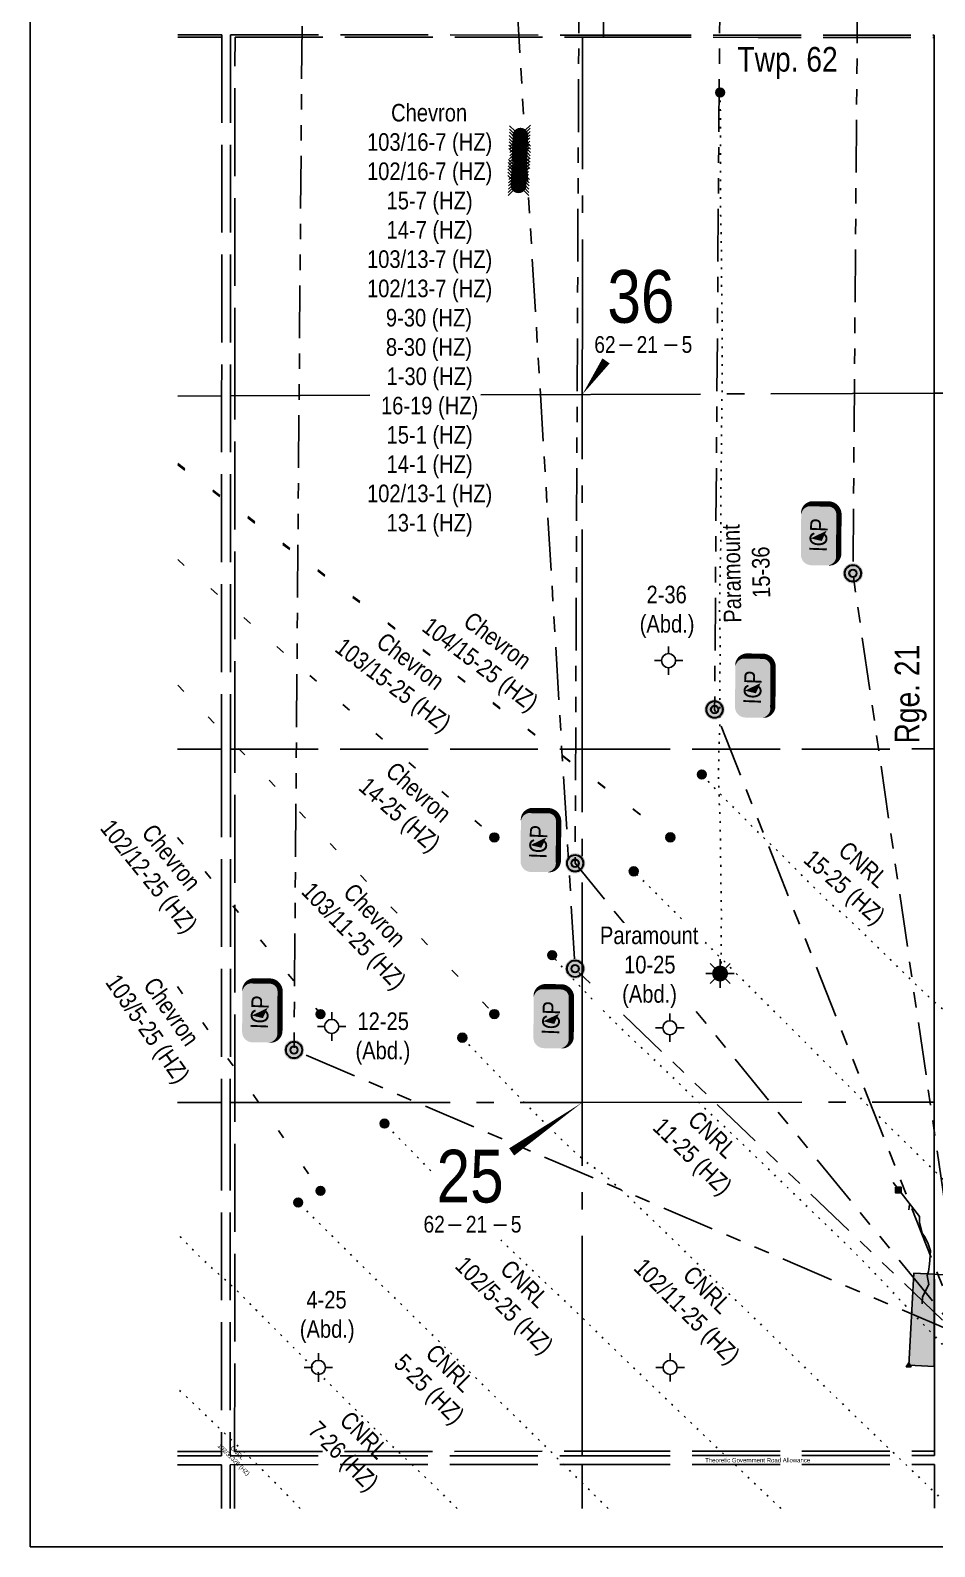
# Model space of a CAD drawing. Extents: x 492570 to 504268, y 6024618 to 6032974.
# Drawn here: x 502733 to 503247, y 6030639 to 6031501 of the extents above; entities that cross this region are included whole.
import ezdxf
from ezdxf.enums import TextEntityAlignment as Align

# ---------------------------------------------------------------- set-up
doc = ezdxf.new("R2010")
doc.units = 0
doc.header["$LTSCALE"] = 5
doc.header["$PDMODE"] = 34
doc.header["$PDSIZE"] = 0.03
for name, pattern in [('foc-DOT', [1, 0.2, -0.8]), ('foc-DRILLPATH', [14.75, 6, -1.75, 1.75, -1.75, 1.75, -1.75]), ('foc-QUARTERLINE', [33, 25, -3, 2, -3]), ('foc-TOPO-ephemeral', [6.25, 3.125, -0.625, 0.625, -0.625, 0.625, -0.625]), ('foc-TRAV', [1.875, 1.25, -0.625]), ('foc-UNSURVEYED', [12.5, 10, -2.5])]:
    doc.linetypes.add(name, pattern=pattern)
for name, color, linetype in [('10', 1, 'Continuous'), ('100013006220W500', 7, 'Continuous'), ('100052506221W500', 7, 'Continuous'), ('100083006220W500', 7, 'Continuous'), ('100093006220W500', 7, 'Continuous'), ('100112506221W500', 7, 'Continuous'), ('100130106321W500', 7, 'Continuous'), ('100140106321W500', 7, 'Continuous'), ('100140706320W500', 7, 'Continuous'), ('100142506221W500', 7, 'Continuous'), ('100150106321W500', 7, 'Continuous'), ('100150706320W500', 7, 'Continuous'), ('100153606221W500', 7, 'Continuous'), ('100161906220W500', 7, 'Continuous'), ('102052506221W500', 7, 'Continuous'), ('102112506221W500', 7, 'Continuous'), ('102122506221W500', 7, 'Continuous'), ('102130106321W500', 7, 'Continuous'), ('102130706320W500', 7, 'Continuous'), ('102152506221W500', 7, 'Continuous'), ('102160706320W500', 7, 'Continuous'), ('103052506221W500', 7, 'Continuous'), ('103112506221W500', 7, 'Continuous'), ('103130706320W500', 7, 'Continuous'), ('103152506221W500', 7, 'Continuous'), ('103160706320W500', 7, 'Continuous'), ('104152506221W500', 7, 'Continuous'), ('9', 3, 'Continuous'), ('AS-DRILL-T', 8, 'Continuous'), ('AS-UNDERLAY-H', 141, 'Continuous'), ('D-TXT', 6, 'Continuous'), ('DETAIL-HZ-Existing', 8, 'foc-DOT'), ('DRILL-T', 8, 'Continuous'), ('F-WS-S', 8, 'Continuous'), ('L-BD', 7, 'Continuous'), ('L-MON', 1, 'Continuous'), ('L-QSEC', 8, 'foc-QUARTERLINE'), ('L-ROAD-T', 7, 'Continuous'), ('L-SEC', 7, 'Continuous'), ('L-SECLBL', 7, 'Continuous'), ('L-SECQ', 8, 'foc-QUARTERLINE'), ('L-USEC', 7, 'foc-UNSURVEYED'), ('P-PDRILLPATH', 12, 'foc-DRILLPATH'), ('P-PROPOSED', 10, 'Continuous'), ('P-PROPOSED-H', 21, 'Continuous'), ('P-TRAV', 4, 'foc-TRAV'), ('T-CREEK', 160, 'Continuous'), ('T-DRAW', 143, 'foc-TOPO-ephemeral')]:
    doc.layers.add(name, color=color, linetype=linetype)
doc.layers.add('F-WS-T', color=190, linetype='Continuous', lineweight=9)
doc.styles.add('80', font='ARIALN.TTF', dxfattribs={"height": 10})
doc.styles.add('80L', font='ARIALN.TTF', dxfattribs={"height": 10})
doc.styles.add('foc-LtypeFont', font='ARIALN.TTF', dxfattribs={"height": 7.35})
doc.styles.add('SIMPLEX', font='ARIALN.TTF')
doc.linetypes.add('foc-TOPO-flowdirection-NOLINE', pattern='A,0,[">",foc-LtypeFont,S=0.3,R=0,X=0,Y=-0.945],-20,[">",foc-LtypeFont,S=0.3,R=0,X=0,Y=-0.945],0', length=20)

# ---------------------------------------------------------------- blocks, each defined once
blk = doc.blocks.new('GABD')
for p, q in [((-0.81, 0), (-1.62, 0)), ((0, 0.81), (0, 1.62)), ((1.62, 0), (0.81, 0)), ((0, -0.81), (0, -1.62))]:
    blk.add_line(p, q)
blk.add_circle((0, 0), 0.8)
blk = doc.blocks.new('L-SECLBL')
at = {"layer": '9', "color": 7}
for p, q in [((-5.08, -27.83), (-12.29, -27.83)), ((20.7, -27.83), (13.5, -27.83))]:
    blk.add_line(p, q, dxfattribs=at)
at = {"layer": '10', "color": 2, "style": 'SIMPLEX'}
blk.add_attdef('SEC', text='', height=30, dxfattribs=at).set_placement((0, 0), align=Align.MIDDLE)
at = {"layer": '10', "color": 5, "style": '80L'}
blk.add_attdef('TWP', text='', height=9.5, dxfattribs=at).set_placement((-14.43, -27.37), align=Align.MIDDLE_RIGHT)
blk.add_attdef('RGE', text='', height=9.5, dxfattribs=at).set_placement((3.62, -27.37), align=Align.MIDDLE_CENTER)
blk.add_attdef('MER', text='', height=9.5, dxfattribs=at).set_placement((23.17, -27.37), align=Align.MIDDLE_LEFT)
blk = doc.blocks.new('plbh')
at = {"layer": 'L-MON'}
h = blk.add_hatch(color=255, dxfattribs=at)
h.dxf.hatch_style = 1
edge = h.paths.add_edge_path()
edge.add_arc((0, 0), 1.16, 0, 360)
h = blk.add_hatch(color=256, dxfattribs=at)
h.dxf.hatch_style = 1
h.paths.add_polyline_path([(-0.96, 0, 1), (0.96, 0, 1)])
h.paths.add_polyline_path([(0.91, 0, -1), (-0.91, 0, -1)], flags=16)
h.paths.add_polyline_path([(0.45, 0, -1), (-0.45, 0, -1)], flags=0)
h = blk.add_hatch(color=256, dxfattribs=at)
h.dxf.hatch_style = 1
h.paths.add_polyline_path([(-0.45, 0, 1), (0.45, 0, 1)])
h.paths.add_polyline_path([(0.4, 0, -1), (-0.4, 0, -1)], flags=16)
at = {"layer": 'L-MON', "color": 240}
for radius in [0.96, 0.91, 0.45, 0.4]:
    blk.add_circle((0, 0), radius, dxfattribs=at)
blk = doc.blocks.new('BH-Existing')
at = {"layer": 'AS-DRILL-T'}
h = blk.add_hatch(color=256, dxfattribs=at)
h.dxf.hatch_style = 1
edge = h.paths.add_edge_path()
edge.add_arc((0, 0), 0.5, 0, 360)
blk.add_circle((0, 0), 0.5, dxfattribs=at)
blk = doc.blocks.new('GAS')
h = blk.add_hatch(color=255)
h.dxf.hatch_style = 1
edge = h.paths.add_edge_path()
edge.add_arc((0, 0), 0.9, 0, 360)
for p, q in [((-0.81, 0), (-1.62, 0)), ((-0.57, 0.57), (-1.14, 1.14)), ((0, 0.81), (0, 1.62)), ((0.57, 0.57), (1.14, 1.14)), ((1.62, 0), (0.81, 0)), ((-0.57, -0.57), (-1.14, -1.14)), ((0, -0.81), (0, -1.62)), ((1.14, -1.14), (0.57, -0.57))]:
    blk.add_line(p, q)
blk.add_circle((0, 0), 0.8)
blk = doc.blocks.new('WC3')
at = {"layer": 'L-MON'}
h = blk.add_hatch(color=255, dxfattribs=at)
h.dxf.hatch_style = 1
edge = h.paths.add_edge_path()
edge.add_arc((0, 0), 0.9, 0, 360)
at = {"layer": 'L-MON', "color": 8, "flags": 128}
for points in [[(-0.62, 0.5), (-1.23, 1.12)], [(0.52, 0.61), (1.13, 1.21)], [(-1.18, -1.18), (-0.56, -0.57)], [(1.16, -1.18), (0.56, -0.57)]]:
    blk.add_lwpolyline(points, dxfattribs=at)
at = {"layer": 'L-MON', "color": 8}
for radius in [0.8, 0.373]:
    blk.add_circle((0, 0), radius, dxfattribs=at)
blk = doc.blocks.new('TRIA')
blk.add_hatch(color=255).paths.add_polyline_path([(-0.04, 1.52), (-1.47, -0.87), (1.39, -0.87)])
blk = doc.blocks.new('TRIAA')
blk.add_blockref('TRIA', (0, 0))
blk = doc.blocks.new('TRIB')
at = {"color": 1}
blk.add_lwpolyline([(-1.12, -0.67), (-0.04, 1.13), (1.04, -0.67)], close=True, dxfattribs=at)
blk = doc.blocks.new('TRIBB')
blk.add_blockref('TRIB', (0, 0))
blk = doc.blocks.new('TRICC')
for name in ['TRIAA', 'TRIBB']:
    blk.add_blockref(name, (0, 0))
blk = doc.blocks.new('plspike')
blk.add_blockref('TRICC', (0, 0))
blk = doc.blocks.new('*U91')
h = blk.add_hatch(color=254)
edge = h.paths.add_edge_path()
edge.add_line((-11.5, -11.5), (11.5, -11.5))
edge.add_arc((11.5, -5.5), 6, 270, 360)
edge.add_line((17.5, -5.5), (17.5, 4))
edge.add_arc((11.5, 4), 6, 0, 90)
edge.add_line((11.5, 10), (-11.5, 10))
edge.add_arc((-11.5, 4), 6, 90, 180)
edge.add_line((-17.5, 4), (-17.5, -5.5))
edge.add_arc((-11.5, -5.5), 6, 180, 270)
at = {"color": 1, "flags": 128}
blk.add_lwpolyline([(-11.5, -11.5, 3, 3, 0), (11.5, -11.5, 3, 3, 0.414214), (17.5, -5.5, 3, 3, 0), (17.5, 4, 3, 0, 0.414214), (11.5, 10, 0, 0, 0), (-11.5, 10, 0, 0, 0.414214), (-17.5, 4, 0, 0, 0), (-17.5, -5.5, 0, 3, 0.414214)], format="xyseb", close=True, dxfattribs=at)
blk.add_lwpolyline([(-3.63, -1.78, 0, 10, 0), (0, 0, 5, 5, 0)], format="xyseb", dxfattribs=at)
at = {"color": 1, "style": '80'}
blk.add_attdef('ENTER_TEXT_001', (-35.99, -5), '', height=10, dxfattribs=at)

msp = doc.modelspace()

# ---------------------------------------------------------------- hatches: boundary and pattern name
at = {"layer": 'AS-UNDERLAY-H'}
h = msp.add_hatch(color=256, dxfattribs=at)
h.dxf.hatch_style = 1
h.paths.add_polyline_path([(503224.873, 6030843.295), (503227.951, 6030843.295), (503227.951, 6030839.978), (503224.873, 6030839.978)])
at = {"layer": 'P-PROPOSED-H'}
h = msp.add_hatch(color=256, dxfattribs=at)
h.dxf.hatch_style = 1
h.paths.add_polyline_path([(503246.871, 6030741.165), (503232.343, 6030741.979), (503235.258, 6030794.369), (503246.861, 6030793.722)])

# ---------------------------------------------------------------- linework, layer by layer
at = {"layer": '100013006220W500'}
msp.add_point((503010.669, 6031422.427), dxfattribs=at)
at = {"layer": '100052506221W500'}
msp.add_point((502884.939, 6030834.521), dxfattribs=at)
at = {"layer": '100083006220W500'}
msp.add_point((503010.897, 6031428.686), dxfattribs=at)
at = {"layer": '100093006220W500'}
msp.add_point((503010.963, 6031430.521), dxfattribs=at)
at = {"layer": '100112506221W500'}
msp.add_point((503029.416, 6030975.266), dxfattribs=at)
at = {"layer": '100130106321W500'}
msp.add_point((503010.31, 6031413.275), dxfattribs=at)
at = {"layer": '100140106321W500'}
msp.add_point((503010.44, 6031416.947), dxfattribs=at)
at = {"layer": '100140706320W500'}
msp.add_point((503011.191, 6031436.001), dxfattribs=at)
at = {"layer": '100142506221W500'}
msp.add_point((502996.545, 6031042.258), dxfattribs=at)
at = {"layer": '100150106321W500'}
msp.add_point((503010.522, 6031418.783), dxfattribs=at)
at = {"layer": '100150706320W500'}
msp.add_point((503011.272, 6031437.837), dxfattribs=at)
at = {"layer": '100153606221W500'}
msp.add_point((503124.984, 6031466.06), dxfattribs=at)
at = {"layer": '100161906220W500'}
msp.add_point((503010.587, 6031420.619), dxfattribs=at)
at = {"layer": '102052506221W500'}
msp.add_point((502934.059, 6030879.459), dxfattribs=at)
at = {"layer": '102112506221W500'}
msp.add_point((502978.307, 6030928.322), dxfattribs=at)
at = {"layer": '102122506221W500'}
msp.add_point((502897.659, 6030941.716), dxfattribs=at)
at = {"layer": '102130106321W500'}
msp.add_point((503010.359, 6031415.139), dxfattribs=at)
at = {"layer": '102130706320W500'}
msp.add_point((503011.044, 6031432.33), dxfattribs=at)
at = {"layer": '102152506221W500'}
msp.add_point((503075.846, 6031022.992), dxfattribs=at)
at = {"layer": '102160706320W500'}
msp.add_point((503011.338, 6031439.673), dxfattribs=at)
at = {"layer": '103052506221W500'}
msp.add_point((502897.639, 6030841.203), dxfattribs=at)
at = {"layer": '103112506221W500'}
msp.add_point((502996.534, 6030941.742), dxfattribs=at)
at = {"layer": '103130706320W500'}
msp.add_point((503011.126, 6031434.165), dxfattribs=at)
at = {"layer": '103152506221W500'}
msp.add_point((503096.668, 6031042.287), dxfattribs=at)
at = {"layer": '103160706320W500'}
msp.add_point((503011.403, 6031441.481), dxfattribs=at)
at = {"layer": '104152506221W500'}
msp.add_point((503096.668, 6031042.287), dxfattribs=at)
at = {"layer": 'AS-UNDERLAY-H'}
msp.add_lwpolyline([(503224.873, 6030843.295), (503227.951, 6030843.295), (503227.951, 6030839.978), (503224.873, 6030839.978)], close=True, dxfattribs=at)
at = {"layer": 'DETAIL-HZ-Existing', "ltscale": 5}
for p, q in [((502816.401, 6031254.965), (503096.668, 6031042.287)), ((502816.401, 6031254.23), (503096.668, 6031042.287)), ((502816.388, 6031200.309), (502996.545, 6031042.258)), ((502816.37, 6031128.917), (502996.534, 6030941.742)), ((502816.348, 6031042.228), (502897.659, 6030941.716)), ((502816.327, 6030957.404), (502897.639, 6030841.203))]:
    msp.add_line(p, q, dxfattribs=at)
at = {"layer": 'DETAIL-HZ-Existing', "flags": 128}
for points in [[(503124.987, 6030964.819), (503125.029, 6030964.837), (503125.079, 6030964.797), (503125.069, 6030964.729), (503125.062, 6030964.664), (503125.049, 6030964.589), (503125.042, 6030964.524), (503125.039, 6030964.499), (503125.029, 6030964.449), (503125.021, 6030964.397), (503125.021, 6030964.339), (503125.024, 6030964.309), (503125.039, 6030964.247), (503125.056, 6030964.187), (503125.079, 6030964.139), (503125.119, 6030964.112), (503125.181, 6030964.079), (503125.254, 6030964.044), (503125.389, 6030963.962), (503125.516, 6030963.867), (503125.576, 6030963.817), (503125.666, 6030963.739), (503125.731, 6030963.664), (503125.726, 6030963.594), (503125.671, 6030963.597), (503125.611, 6030963.694), (503125.559, 6030963.764), (503125.476, 6030963.837), (503125.371, 6030963.949), (503125.296, 6030964.057), (503125.199, 6030964.164), (503125.059, 6030964.277), (503124.944, 6030964.382), (503124.849, 6030964.469), (503124.759, 6030964.537), (503124.709, 6030964.557), (503124.679, 6030964.532), (503124.704, 6030964.509), (503124.792, 6030964.544), (503124.852, 6030964.564), (503124.932, 6030964.564), (503125.102, 6030964.599), (503125.202, 6030964.664), (503125.237, 6030964.727), (503125.302, 6030964.747), (503125.422, 6030964.799), (503125.562, 6030964.862), (503125.694, 6030964.882), (503125.712, 6030964.889), (503125.714, 6030964.902), (503125.717, 6030964.922), (503125.734, 6030965.014), (503125.764, 6030965.192), (503125.787, 6030965.419), (503125.782, 6030965.722), (503125.767, 6030966.094), (503125.757, 6030966.534), (503125.739, 6030967.009), (503125.707, 6030967.534), (503125.654, 6030968.102), (503125.59, 6030968.714), (503125.55, 6030969.394), (503125.545, 6030970.087), (503125.56, 6030970.707), (503125.565, 6030971.332), (503125.57, 6030971.984), (503125.57, 6030972.722), (503125.565, 6030973.579), (503125.573, 6030974.487), (503125.588, 6030975.409), (503125.608, 6030976.384), (503125.638, 6030977.494), (503125.666, 6030978.637), (503125.676, 6030979.844), (503125.666, 6030981.14), (503125.626, 6030982.497), (503125.594, 6030983.875), (503125.589, 6030985.24), (503125.592, 6030986.785), (503125.597, 6030988.39), (503125.62, 6030990.027), (503125.66, 6030991.692), (503125.695, 6030993.45), (503125.708, 6030995.282), (503125.713, 6030997.14), (503125.713, 6030998.967), (503125.696, 6031000.812), (503125.681, 6031002.655), (503125.677, 6031004.51), (503125.659, 6031006.302), (503125.624, 6031008.157), (503125.587, 6031009.92), (503125.537, 6031011.675), (503125.485, 6031013.427), (503125.448, 6031015.185), (503125.433, 6031016.982), (503125.426, 6031018.82), (503125.419, 6031020.608), (503125.406, 6031022.378), (503125.386, 6031024.1), (503125.362, 6031025.945), (503125.332, 6031027.778), (503125.292, 6031029.508), (503125.245, 6031031.348), (503125.198, 6031033.24), (503125.17, 6031035.118), (503125.171, 6031037.08), (503125.171, 6031038.95), (503125.171, 6031040.993), (503125.164, 6031043.05), (503125.119, 6031045.15), (503125.054, 6031047.265), (503125, 6031049.248), (503124.937, 6031051.398), (503124.865, 6031053.54), (503124.783, 6031055.708), (503124.688, 6031057.883), (503124.603, 6031060.006), (503124.531, 6031062.136), (503124.464, 6031064.283), (503124.404, 6031066.526), (503124.342, 6031068.791), (503124.272, 6031071.068), (503124.2, 6031073.341), (503124.135, 6031075.636), (503124.108, 6031077.933), (503124.119, 6031080.411), (503124.156, 6031082.756), (503124.202, 6031084.963), (503124.249, 6031087.316), (503124.302, 6031089.711), (503124.37, 6031092.041), (503124.45, 6031094.383), (503124.493, 6031095.396), (503124.633, 6031098.891), (503124.686, 6031100.959), (503124.729, 6031103.366), (503124.767, 6031105.716), (503124.792, 6031108.119), (503124.797, 6031110.521), (503124.795, 6031112.921), (503124.795, 6031115.271), (503124.793, 6031117.676), (503124.778, 6031120.029), (503124.774, 6031122.376), (503124.797, 6031124.796), (503124.824, 6031127.186), (503124.825, 6031129.584), (503124.83, 6031131.824), (503124.85, 6031134.239), (503124.881, 6031136.619), (503124.916, 6031138.931), (503124.936, 6031141.284), (503124.956, 6031143.714), (503124.98, 6031148.457), (503124.965, 6031153.162), (503124.938, 6031157.754), (503124.891, 6031162.517), (503124.799, 6031167.357), (503124.705, 6031171.877), (503124.678, 6031176.457), (503124.754, 6031181.267), (503124.869, 6031185.92), (503124.967, 6031190.627), (503125.073, 6031195.445), (503125.191, 6031200.25), (503125.294, 6031205.06), (503125.365, 6031209.905), (503125.408, 6031214.747), (503125.406, 6031219.457), (503125.382, 6031224.21), (503125.377, 6031228.982), (503125.358, 6031233.75), (503125.393, 6031238.43), (503125.509, 6031243.238), (503125.585, 6031248.078), (503125.628, 6031252.91), (503125.691, 6031257.673), (503125.776, 6031262.378), (503125.842, 6031267.035), (503125.865, 6031271.705), (503125.878, 6031276.548), (503125.944, 6031281.293), (503126.019, 6031286.028), (503126.06, 6031290.736), (503126.103, 6031295.456), (503126.144, 6031300.113), (503126.164, 6031304.923), (503126.15, 6031309.618), (503126.11, 6031314.276), (503126.081, 6031318.928), (503126.086, 6031323.703), (503126.127, 6031328.409), (503126.15, 6031333.086), (503126.113, 6031337.834), (503126.051, 6031342.626), (503126.002, 6031347.324), (503125.928, 6031352.619), (503125.851, 6031357.309), (503125.811, 6031361.996), (503125.799, 6031366.671), (503125.77, 6031371.409), (503125.733, 6031376.172), (503125.664, 6031380.942), (503125.554, 6031385.799), (503125.46, 6031390.572), (503125.328, 6031395.324), (503125.184, 6031400.157), (503125.127, 6031404.817), (503125.127, 6031409.575), (503125.143, 6031414.42), (503125.151, 6031419.167), (503125.159, 6031423.957), (503125.182, 6031428.812), (503125.19, 6031433.492), (503125.196, 6031438.312), (503125.204, 6031443.067), (503125.205, 6031447.835), (503125.168, 6031452.605), (503125.111, 6031457.275), (503125.041, 6031462.573), (503124.987, 6031466.073)], [(503532.943, 6030660.668), (503532.346, 6030661.249), (503517.509, 6030675.679), (503512.56, 6030680.488), (503507.571, 6030685.341), (503502.534, 6030690.257), (503497.595, 6030695.077), (503492.648, 6030699.901), (503487.742, 6030704.672), (503477.888, 6030714.266), (503472.929, 6030719.102), (503467.98, 6030723.895), (503453.038, 6030738.372), (503448.119, 6030743.136), (503443.152, 6030747.951), (503438.326, 6030752.842), (503433.556, 6030757.888), (503428.807, 6030762.892), (503423.983, 6030767.977), (503419.291, 6030772.956), (503414.55, 6030777.919), (503409.768, 6030782.923), (503400.257, 6030792.969), (503395.503, 6030797.953), (503390.734, 6030802.971), (503385.967, 6030808.002), (503376.481, 6030817.986), (503371.72, 6030823.007), (503366.925, 6030828.066), (503357.454, 6030838.127), (503352.713, 6030843.136), (503347.901, 6030848.169), (503338.415, 6030858.173), (503333.669, 6030863.184), (503328.882, 6030868.215), (503319.421, 6030878.202), (503314.564, 6030883.325), (503309.908, 6030888.249), (503305.053, 6030893.255), (503295.27, 6030902.939), (503290.314, 6030907.772), (503285.334, 6030912.578), (503275.444, 6030922.157), (503270.467, 6030927.015), (503265.493, 6030931.849), (503260.526, 6030936.625), (503250.231, 6030945.819), (503244.972, 6030950.459), (503240.008, 6030955.175), (503235.039, 6030959.954), (503230.059, 6030964.769), (503225.115, 6030969.575), (503220.144, 6030974.406), (503215.22, 6030979.254), (503210.295, 6030984.073), (503205.319, 6030988.901), (503200.357, 6030993.714), (503195.258, 6030998.403), (503189.977, 6031002.861), (503184.91, 6031007.332), (503180.013, 6031012.23), (503170.235, 6031021.944), (503165.356, 6031026.828), (503160.589, 6031031.869), (503155.628, 6031036.677), (503150.554, 6031041.298), (503145.557, 6031046.178), (503140.748, 6031051.107), (503131.06, 6031060.876), (503126.188, 6031065.834), (503116.662, 6031075.821), (503114.569, 6031078.026)], [(503439.339, 6030660.64), (503437.198, 6030662.885), (503427.757, 6030672.937), (503423.26, 6030677.695), (503418.236, 6030682.949), (503413.432, 6030687.987), (503408.91, 6030692.753), (503403.921, 6030698.009), (503399.422, 6030702.745), (503394.282, 6030708.125), (503389.556, 6030713.064), (503380.292, 6030722.856), (503375.303, 6030728.162), (503370.596, 6030733.145), (503360.996, 6030742.992), (503356.089, 6030747.895), (503351.532, 6030752.456), (503346.333, 6030757.654), (503341.429, 6030762.548), (503336.803, 6030766.951), (503331.509, 6030771.794), (503326.469, 6030776.42), (503321.513, 6030781.011), (503316.136, 6030786.081), (503311.452, 6030790.475), (503301.277, 6030799.874), (503296.193, 6030804.582), (503290.888, 6030809.485), (503285.879, 6030814.126), (503280.898, 6030818.847), (503275.809, 6030823.79), (503270.95, 6030828.566), (503266.04, 6030833.462), (503261.369, 6030838.143), (503256.277, 6030843.246), (503251.373, 6030848.13), (503246.444, 6030853.013), (503241.795, 6030857.599), (503236.891, 6030862.417), (503231.679, 6030867.553), (503222.056, 6030876.987), (503217.119, 6030881.808), (503207.318, 6030891.537), (503202.147, 6030896.763), (503197.31, 6030901.659), (503192.818, 6030906.207), (503187.574, 6030911.476), (503182.973, 6030916.084), (503173.054, 6030926.108), (503168.145, 6030931.062), (503163.283, 6030935.905), (503153.62, 6030945.482), (503148.593, 6030950.49), (503143.689, 6030955.361), (503138.955, 6030960.077), (503129.024, 6030970.066), (503124.125, 6030974.959), (503119.406, 6030979.628), (503114.45, 6030984.524), (503109.383, 6030989.584), (503099.835, 6030999.184), (503094.765, 6031004.267), (503089.886, 6031009.138), (503077.622, 6031021.231), (503075.842, 6031022.983)], [(503342.296, 6030660.603), (503340.881, 6030662.045), (503336.184, 6030666.884), (503331.315, 6030671.807), (503326.316, 6030676.883), (503321.634, 6030681.671), (503316.613, 6030686.782), (503311.924, 6030691.511), (503307.072, 6030696.409), (503302.218, 6030701.327), (503297.381, 6030706.233), (503292.667, 6030711.027), (503282.806, 6030721.113), (503278.055, 6030726.027), (503268.484, 6030736.038), (503263.732, 6030740.959), (503249.344, 6030756.067), (503244.595, 6030761.09), (503240.011, 6030765.796), (503235.237, 6030770.82), (503230.205, 6030776.135), (503225.476, 6030781.151), (503220.779, 6030786.157), (503215.072, 6030792.065), (503206.387, 6030801.1), (503201.605, 6030806.043), (503196.658, 6030810.962), (503191.694, 6030815.75), (503186.823, 6030820.438), (503181.859, 6030825.224), (503176.88, 6030830.018), (503166.936, 6030839.622), (503157.016, 6030849.211), (503151.966, 6030854.119), (503147.102, 6030858.845), (503137.107, 6030868.384), (503132.155, 6030873.178), (503127.048, 6030878.048), (503116.885, 6030887.507), (503108.718, 6030895.372), (503102.058, 6030901.935), (503097.109, 6030906.751), (503082.016, 6030920.943), (503072.106, 6030930.352), (503062.198, 6030939.994), (503057.283, 6030944.81), (503043.053, 6030959.863), (503033.727, 6030970.132), (503031.359, 6030972.871), (503029.413, 6030975.271)], [(503256.527, 6030660.57), (503250.531, 6030666.355), (503245.517, 6030671.161), (503240.541, 6030675.935), (503235.586, 6030680.723), (503230.602, 6030685.534), (503225.566, 6030690.357), (503220.567, 6030695.12), (503215.588, 6030699.879), (503210.593, 6030704.662), (503205.587, 6030709.46), (503200.64, 6030714.241), (503195.921, 6030718.84), (503190.732, 6030723.868), (503175.777, 6030738.235), (503170.861, 6030743.061), (503165.906, 6030747.919), (503156.036, 6030757.541), (503151.071, 6030762.394), (503146.087, 6030767.178), (503141.116, 6030771.999), (503136.184, 6030776.774), (503126.248, 6030786.229), (503121.187, 6030791.109), (503116.24, 6030795.903), (503111.174, 6030800.681), (503106.275, 6030805.474), (503101.323, 6030810.41), (503096.404, 6030815.201), (503091.44, 6030820.019), (503081.446, 6030829.581), (503076.492, 6030834.377), (503071.603, 6030839.153), (503061.228, 6030848.377), (503056.134, 6030852.275), (503050.575, 6030856.296), (503045.203, 6030860.651), (503040.137, 6030865.257), (503035.09, 6030870.058), (503025.28, 6030879.772), (503020.375, 6030884.658), (503015.539, 6030889.574), (503010.83, 6030894.51), (503005.98, 6030899.548), (503001.169, 6030904.507), (502996.365, 6030909.475), (502986.814, 6030919.407), (502984.563, 6030921.766), (502978.306, 6030928.311)], [(502960.389, 6030852.601), (502959.455, 6030853.538), (502954.631, 6030858.502), (502945, 6030868.349), (502940.484, 6030872.935), (502934.061, 6030879.462)], [(503061.319, 6030660.501), (503058.441, 6030663.307), (503053.594, 6030668.055), (503048.535, 6030673.044), (503043.631, 6030677.907), (503034, 6030687.469), (503028.973, 6030692.515), (503024.059, 6030697.373), (503019.298, 6030702.011), (503014.209, 6030707.047), (503009.347, 6030711.881), (503004.418, 6030716.739), (502999.609, 6030721.445), (502994.532, 6030726.426), (502989.575, 6030731.274), (502984.551, 6030736.212), (502979.617, 6030741.076), (502974.718, 6030745.936), (502970.189, 6030750.48), (502960.023, 6030760.484), (502955.034, 6030765.322), (502950.092, 6030770.163), (502945.161, 6030775.062), (502940.272, 6030779.895), (502934.33, 6030785.67), (502930.726, 6030789.199), (502925.834, 6030794.043), (502922.866, 6030796.989), (502896.337, 6030823.288), (502884.943, 6030834.524)], [(502975.406, 6030660.471), (502968.22, 6030667.526), (502963.193, 6030672.462), (502958.344, 6030677.262), (502942.54, 6030692.102), (502937.268, 6030697.115), (502932.327, 6030702.085), (502920.74, 6030713.524), (502900.245, 6030733.769), (502886.282, 6030747.966), (502881.155, 6030753.219), (502876.128, 6030758.227), (502871.151, 6030763.175), (502865.984, 6030768.408), (502860.897, 6030773.553), (502855.773, 6030778.722), (502850.673, 6030783.84), (502845.549, 6030788.738), (502840.217, 6030793.468), (502834.615, 6030798.381), (502829.5, 6030803.129), (502819.231, 6030813.608), (502816.292, 6030816.694)], [(503159.638, 6030660.536), (503158.417, 6030661.703), (503148.364, 6030671.142), (503143.342, 6030675.9), (503133.387, 6030685.412), (503123.356, 6030694.966), (503118.372, 6030699.732), (503113.395, 6030704.518), (503108.421, 6030709.313), (503103.434, 6030714.089), (503088.46, 6030728.377), (503083.463, 6030733.16), (503078.486, 6030737.921), (503073.48, 6030742.689), (503063.577, 6030752.326), (503048.797, 6030766.811), (503043.828, 6030771.619), (503038.821, 6030776.415), (503033.807, 6030781.148), (503028.793, 6030785.897), (503023.791, 6030790.672), (503018.792, 6030795.436), (503013.836, 6030800.124), (503008.791, 6030804.952), (503003.807, 6030809.721), (503000.22, 6030813.123)], [(502886.043, 6030660.44), (502881.194, 6030665.491), (502876.252, 6030670.624), (502871.232, 6030675.762), (502860.989, 6030685.988), (502855.614, 6030691.219), (502845.278, 6030701.138), (502834.846, 6030711.081), (502824.418, 6030721.102), (502819.231, 6030726.026), (502816.27, 6030728.782)]]:
    msp.add_lwpolyline(points, dxfattribs=at)
at = {"layer": 'L-QSEC'}
for p, q in [((503058.638, 6031910.221), (503058.582, 6031497.476)), ((503046.579, 6031092.517), (503046.633, 6031497.482)), ((502816.411, 6031293.371), (502841.397, 6031293.464)), ((502846.424, 6031293.483), (502925.772, 6031293.779)), ((502988.865, 6031294.014), (503246.788, 6031294.975))]:
    msp.add_line(p, q, dxfattribs=at)
at = {"layer": 'L-QSEC', "flags": 128}
msp.add_lwpolyline([(503246.788, 6031294.975), (503452.187, 6031294.384)], dxfattribs=at)
at = {"layer": 'L-SEC'}
for p, q in [((503246.791, 6031498.649), (503246.784, 6031092.565)), ((503246.784, 6031092.565), (503246.842, 6030891.615)), ((503246.842, 6030891.615), (503246.881, 6030690.58)), ((503246.886, 6030660.567), (503246.882, 6030685.553))]:
    msp.add_line(p, q, dxfattribs=at)
at = {"layer": 'L-SECLBL', "flags": 128}
for points in [[(503046.606, 6031294.229, 0, 4.997, 0), (503060.1, 6031313.357, 0, 0, 0)], [(503046.598, 6030891.497, 0, 4.997, 0), (503006.401, 6030863.325, 0, 0, 0)]]:
    msp.add_lwpolyline(points, format="xyseb", dxfattribs=at)
at = {"layer": 'L-SECQ'}
msp.add_line((503046.578, 6030685.477), (503046.577, 6030660.49), dxfattribs=at)
at = {"layer": 'L-SECQ', "flags": 128}
for points in [[(503046.578, 6030891.532), (503046.579, 6031092.517)], [(502816.311, 6030891.435), (502841.298, 6030891.446)], [(502846.325, 6030891.448), (503046.578, 6030891.532)], [(503046.578, 6030891.532), (503246.842, 6030891.615)], [(503046.578, 6030690.504), (503046.578, 6030891.532)]]:
    msp.add_lwpolyline(points, dxfattribs=at)
at = {"layer": 'L-USEC'}
for p, q in [((502816.461, 6031497.61), (502841.447, 6031497.582)), ((502816.462, 6031498.874), (502841.449, 6031498.846)), ((502841.348, 6031092.468), (502816.361, 6031092.496)), ((502846.374, 6031092.47), (503046.579, 6031092.517)), ((503046.579, 6031092.517), (503246.784, 6031092.565)), ((502841.249, 6030692.94), (502816.263, 6030692.968)), ((502848.789, 6030692.943), (503046.578, 6030693.018)), ((503046.578, 6030693.018), (503246.879, 6030693.094)), ((502816.261, 6030685.389), (502841.246, 6030685.399)), ((502816.262, 6030690.416), (502841.248, 6030690.425)), ((502846.273, 6030685.401), (503046.578, 6030685.477)), ((502846.275, 6030690.427), (503046.578, 6030690.504)), ((503046.578, 6030690.504), (503246.88, 6030690.58)), ((503046.578, 6030685.477), (503246.882, 6030685.553))]:
    msp.add_line(p, q, dxfattribs=at)
at = {"layer": 'L-USEC', "flags": 128}
for points in [[(502841.448, 6031498.846), (502841.422, 6031395.536), (502841.397, 6031293.49), (502841.373, 6031192.979), (502841.348, 6031092.468)], [(502846.474, 6031498.844), (502846.449, 6031395.535), (502846.424, 6031293.488), (502846.399, 6031192.978), (502846.374, 6031092.467)], [(502846.474, 6031498.844), (502851.608, 6031498.841), (502859.148, 6031498.838), (502946.553, 6031498.795), (502957.608, 6031498.79), (503046.633, 6031498.746), (503058.583, 6031498.741)], [(502848.937, 6031293.493), (502848.962, 6031395.536), (502848.987, 6031497.578)], [(502848.987, 6031497.578), (502851.607, 6031497.577), (502859.147, 6031497.573), (502946.552, 6031497.531), (502957.607, 6031497.525), (503046.633, 6031497.482), (503058.582, 6031497.476)], [(503058.582, 6031497.476), (503146.712, 6031497.433), (503159.556, 6031497.427), (503246.791, 6031497.384)], [(503058.583, 6031498.741), (503146.713, 6031498.697), (503159.556, 6031498.691), (503246.792, 6031498.649)], [(502848.887, 6031092.471), (502848.912, 6031192.982), (502848.937, 6031293.493)], [(502841.348, 6031092.468), (502841.323, 6030991.958), (502841.298, 6030891.447)], [(502846.374, 6031092.467), (502846.35, 6030991.956), (502846.325, 6030891.446)], [(502848.838, 6030891.449), (502848.863, 6030991.96), (502848.887, 6031092.471)], [(502841.298, 6030891.447), (502841.273, 6030790.935), (502841.248, 6030690.425)], [(502846.325, 6030891.446), (502846.3, 6030790.934), (502846.275, 6030690.427)], [(502848.789, 6030692.941), (502848.813, 6030790.937), (502848.838, 6030891.449)], [(503246.879, 6030693.094), (503246.88, 6030693.094)], [(502841.24, 6030660.412), (502841.246, 6030685.403)], [(502846.267, 6030660.414), (502846.273, 6030685.402)], [(502848.781, 6030660.415), (502848.787, 6030685.402)], [(503246.88, 6030690.58), (503246.881, 6030690.58)]]:
    msp.add_lwpolyline(points, dxfattribs=at)
at = {"layer": 'P-PDRILLPATH', "flags": 128}
for points in [[(503048.025, 6032284.808), (503042.502, 6031027.551), (503259.792, 6030761.47)], [(503130.57, 6032284.847), (503121.851, 6031115.023), (503261.617, 6030761.367)], [(503263.449, 6030761.282), (503200.56, 6031192.5), (503209.277, 6032284.889)], [(502969.285, 6032181.073), (503042.488, 6030967.584), (503257.969, 6030761.575)], [(503256.139, 6030761.669), (502882.562, 6030921.32), (502890.502, 6031937.625)]]:
    msp.add_lwpolyline(points, dxfattribs=at)
at = {"layer": 'P-PROPOSED', "flags": 128}
msp.add_lwpolyline([(503246.871, 6030741.165), (503232.343, 6030741.979), (503235.258, 6030794.369), (503246.861, 6030793.722)], close=True, dxfattribs=at)
at = {"layer": 'P-TRAV', "flags": 128}
msp.add_lwpolyline([(503246.861, 6030793.722), (503251.888, 6030793.442)], dxfattribs=at)
at = {"layer": 'T-CREEK', "linetype": 'foc-TOPO-flowdirection-NOLINE', "flags": 128}
msp.add_lwpolyline([(503241.587, 6030814.567), (503240.037, 6030817.171), (503238.471, 6030823.418), (503238.355, 6030826.645), (503223.485, 6030845.872)], dxfattribs=at)
at = {"layer": 'T-CREEK', "linetype": 'foc-TOPO-flowdirection-NOLINE', "ltscale": 0.8, "flags": 128}
msp.add_lwpolyline([(503232.361, 6030830.477), (503232.686, 6030833.333)], dxfattribs=at)
at = {"layer": 'T-DRAW', "linetype": 'foc-TOPO-flowdirection-NOLINE', "flags": 128}
msp.add_lwpolyline([(503240.014, 6030776.86), (503240.174, 6030780.701), (503241.776, 6030784.292), (503241.773, 6030784.29), (503243.793, 6030787.951), (503242.895, 6030793.001), (503243.517, 6030795.349), (503244.155, 6030799.461), (503244.619, 6030807.084), (503243.32, 6030810.99), (503241.587, 6030814.567)], dxfattribs=at)

# ---------------------------------------------------------------- block references
at = {"layer": 'AS-DRILL-T', "xscale": 4.997316549999998, "yscale": 4.997316549999998, "zscale": 4.997316549999998}
for p in [(503124.987, 6031466.073), (503114.569, 6031078.026), (502996.545, 6031042.258), (503096.668, 6031042.287), (503075.842, 6031022.983), (503029.413, 6030975.271), (502897.659, 6030941.716), (502996.534, 6030941.742), (502978.306, 6030928.311), (502934.061, 6030879.462), (502897.639, 6030841.203), (502884.943, 6030834.524)]:
    msp.add_blockref('BH-Existing', p, dxfattribs=at)
at = {"layer": 'F-WS-S', "xscale": 4.997316549999959, "yscale": 4.997316549999959}
for name, p, zscale in [('WC3', (503011.272, 6031437.837), 1.249329137499989), ('WC3', (503011.338, 6031439.673), 1.249329137499989), ('WC3', (503011.403, 6031441.481), 1.249329137499989), ('WC3', (503010.897, 6031428.686), 1.249329137499989), ('WC3', (503010.963, 6031430.521), 1.249329137499989), ('WC3', (503011.044, 6031432.33), 1.249329137499989), ('WC3', (503011.126, 6031434.165), 1.249329137499989), ('WC3', (503011.191, 6031436.001), 1.249329137499989), ('WC3', (503010.587, 6031420.619), 1.249329137499989), ('WC3', (503010.669, 6031422.427), 1.249329137499989), ('WC3', (503010.31, 6031413.275), 1.249329137499989), ('WC3', (503010.359, 6031415.139), 1.249329137499989), ('WC3', (503010.44, 6031416.947), 1.249329137499989), ('WC3', (503010.522, 6031418.783), 1.249329137499989), ('GABD', (503095.683, 6031142.826), 1.249999999999988), ('GABD', (502903.997, 6030934.713), 1.249999999999988), ('GABD', (502896.418, 6030740.718), 1.249999999999988), ('GABD', (503096.563, 6030740.755), 1.249999999999982)]:
    msp.add_blockref(name, p, dxfattribs=dict(at, zscale=zscale))
at = {"layer": 'L-MON'}
ref = msp.add_blockref('*U91', (503181.035, 6031214.539), dxfattribs=dict(at, xscale=0.99916476031466, yscale=0.99916476031466, zscale=0.7490926300845151, rotation=89.55608153449356))
ref.add_attrib('ENTER_TEXT_001', 'ICP', (503185.653, 6031204.523), dxfattribs={"layer": '0', "color": 1, "height": 9.9916, "rotation": 87.8025, "style": '80'})
for name, p, xscale, yscale, zscale in [('plbh', (503200.56, 6031192.5), 4.997316549999959, 4.997316549999959, 54.97048204999951), ('plbh', (503121.851, 6031115.023), 4.997316549999959, 4.997316549999959, 54.97048204999951), ('plbh', (503042.502, 6031027.551), 4.997316549999959, 4.997316549999959, 54.97048204999951), ('plbh', (503042.488, 6030967.584), 4.997316549999959, 4.997316549999959, 54.97048204999951), ('plbh', (502882.562, 6030921.32), 4.997316549999959, 4.997316549999959, 54.97048204999951), ('plspike', (503232.343, 6030741.979), 1.249329137499989, 1.249329137499989, 1.249999999999983)]:
    msp.add_blockref(name, p, dxfattribs=dict(at, xscale=xscale, yscale=yscale, zscale=zscale))
ref = msp.add_blockref('*U91', (503143.563, 6031127.902), dxfattribs=dict(at, xscale=0.99916476031466, yscale=0.99916476031466, zscale=0.7490926300845151, rotation=89.55608153449356))
ref.add_attrib('ENTER_TEXT_001', 'ICP', (503148.182, 6031117.886), dxfattribs={"layer": '0', "color": 1, "height": 9.9916, "rotation": 87.8025, "style": '80'})
ref = msp.add_blockref('*U91', (503021.555, 6031040.032), dxfattribs=dict(at, xscale=0.99916476031466, yscale=0.99916476031466, zscale=0.7490926300845151, rotation=89.55608153449356))
ref.add_attrib('ENTER_TEXT_001', 'ICP', (503026.174, 6031030.016), dxfattribs={"layer": '0', "color": 1, "height": 9.9916, "rotation": 87.8025, "style": '80'})
ref = msp.add_blockref('*U91', (502863.105, 6030943.102), dxfattribs=dict(at, xscale=0.99916476031466, yscale=0.99916476031466, zscale=0.7490926300845151, rotation=89.55608153449356))
ref.add_attrib('ENTER_TEXT_001', 'ICP', (502867.724, 6030933.086), dxfattribs={"layer": '0', "color": 1, "height": 9.9916, "rotation": 87.8025, "style": '80'})
ref = msp.add_blockref('*U91', (503028.843, 6030939.805), dxfattribs=dict(at, xscale=0.99916476031466, yscale=0.99916476031466, zscale=0.7490926300845151, rotation=89.55608153449356))
ref.add_attrib('ENTER_TEXT_001', 'ICP', (503033.462, 6030929.789), dxfattribs={"layer": '0', "color": 1, "height": 9.9916, "rotation": 87.8025, "style": '80'})
at = {"layer": 'L-SECLBL', "xscale": 0.99946331, "yscale": 0.99946331, "zscale": 0.2498677499999959}
for p, values in [((503079.948, 6031350.046), {'SEC': '36', 'TWP': '62', 'RGE': '21', 'MER': '5'}), ((502982.769, 6030849.566), {'SEC': '25', 'TWP': '62', 'RGE': '21', 'MER': '5'})]:
    msp.add_blockref('L-SECLBL', p, dxfattribs=at).add_auto_attribs(values)

# ---------------------------------------------------------------- texts
at = {"layer": 'D-TXT', "color": 3, "char_height": 13.9925, "attachment_point": 1, "style": '80L'}
for s, width, gutter_width, insert, rotation in [('Twp. 62', 101.34098, 47.475, (503134.873, 6031491.894), 0.059968), ('Rge. 21', 53.3415, 47.5, (503224.367, 6031095.713), 90.007579)]:
    msp.add_mtext_dynamic_manual_height_columns(s, width=width, gutter_width=gutter_width, heights=[0], dxfattribs=dict(at, insert=insert, rotation=rotation))
at = {"layer": 'DRILL-T', "attachment_point": 1, "style": '80L'}
for s, width, insert, char_height, rotation in [('\\pi4.7845;Paramount\\P\\pi18.559;15-36', 64.62806, (503127.232, 6031159.516), 9.99463, 91.087575), ('\\pi17.29;Chevron\\P\\pi0.39563;104/15-25 (HZ)', 76.50094, (502970.401, 6031181.744), 9.99463, 322.902876), ('\\pi17.29;Chevron\\P\\pi0.39563;103/15-25 (HZ)', 76.50094, (502920.857, 6031170.014), 9.99463, 322.902876), ('\\pi17.29;Chevron\\P\\pi11.539;14-25 (HZ)', 76.50094, (502927.548, 6031097.43), 9.99463, 318.739678), ('\\pi17.29;Chevron\\P\\pi0.39563;102/12-25 (HZ)', 76.50094, (502792.219, 6031064.356), 9.99463, 308.971702), ('\\pi23.16;CNRL\\P\\pi11.539;15-25 (HZ)', 76.50094, (503180.738, 6031056.228), 9.99463, 318.573924), ('\\pi17.29;Chevron\\P\\pi0.39563;103/11-25 (HZ)', 76.50094, (502905.116, 6031029.598), 9.99463, 313.90658), ('\\pi17.29;Chevron\\P\\pi3.5795;103/5-25 (HZ)', 76.50094, (502794.64, 6030977.986), 9.99463, 304.982394), ('\\pi23.16;CNRL\\P\\pi11.539;11-25 (HZ)', 76.50094, (503096.214, 6030903.721), 9.99463, 315.993758), ('\\pi23.16;CNRL\\P\\pi3.5795;102/5-25 (HZ)', 76.50094, (502989.795, 6030819.208), 9.99463, 315.091649), ('\\pi23.16;CNRL\\P\\pi0.39563;102/11-25 (HZ)', 76.50094, (503093.726, 6030815.804), 9.99463, 315.091649), ('\\pi23.16;CNRL\\P\\pi14.338;5-25 (HZ)', 76.50094, (502947.352, 6030771.275), 9.99463, 315.091649), ('\\pi23.16;CNRL\\P\\pi14.372;7-26 (HZ)', 76.50094, (502898.501, 6030733.12), 9.99463, 315.091649), ('\\pi36.022;CNRL\\P\\pi30.008;102/31326 (HZ)', 79.59341, (502822.355, 6030721.772), 2.5, 315.091649)]:
    msp.add_mtext_dynamic_manual_height_columns(s, width=width, gutter_width=49.973, heights=[0], dxfattribs=dict(at, insert=insert, char_height=char_height, rotation=rotation))
at = {"layer": 'F-WS-S', "insert": (502922.855, 6031459.559), "char_height": 9.99463, "attachment_point": 1, "style": '80L'}
msp.add_mtext_dynamic_manual_height_columns('\\pi14.943;Chevron\\P\\pi1.2332;103/16-7 (HZ)\\P102/16-7 (HZ)\\P\\pi12.377;15-7 (HZ)\\P14-7 (HZ)\\P\\pi1.2332;103/13-7 (HZ)\\P102/13-7 (HZ)\\P\\pi11.991;9-30 (HZ)\\P8-30 (HZ)\\P\\pi12.377;1-30 (HZ)\\P\\pi9.1928;16-19 (HZ)\\P\\pi12.377;15-1 (HZ)\\P14-1 (HZ)\\P\\pi1.2332;102/13-1 (HZ)\\P\\pi12.377;13-1 (HZ)', width=71.80838, gutter_width=49.973, heights=[0], dxfattribs=at)
at = {"layer": 'F-WS-T', "char_height": 9.99463, "attachment_point": 1, "style": '80L'}
for s, insert in [('\\pi4.2667;2-36\\P\\pi0.39426;(Abd.)', (503078.855, 6031185.451)), ('\\pi1.5021;12-25\\P\\pi0.39426;(Abd.)', (502917.152, 6030942.71)), ('\\pi4.1371;4-25\\P\\pi0.39426;(Abd.)', (502885.465, 6030784.258))]:
    msp.add_mtext_dynamic_manual_height_columns(s, width=30.58153, gutter_width=49.973, heights=[0], dxfattribs=dict(at, insert=insert))

# ---------------------------------------------------------------- next in the draw order: texts
at = {"layer": 'L-ROAD-T', "insert": (503146.352, 6030689.182), "char_height": 2.49868, "width": 49.96037, "attachment_point": 2, "rotation": 0.010113, "style": '80L', "bg_fill": 3, "box_fill_scale": 1.2, "bg_fill_color": 256, "bg_fill_transparency": 0}
msp.add_mtext('Theoretic Government Road Allowance', dxfattribs=at)

# ---------------------------------------------------------------- next in the draw order: linework, layer by layer
at = {"layer": 'L-BD'}
msp.add_lwpolyline([(502732.532, 6032347.834), (503741.99, 6032347.834), (503741.99, 6030638.752), (502732.532, 6030638.752)], close=True, dxfattribs=at)

# ---------------------------------------------------------------- next in the draw order: texts
at = {"layer": 'F-WS-T', "insert": (503056.141, 6030991.562), "char_height": 9.99463, "attachment_point": 1, "style": '80L', "bg_fill": 3, "box_fill_scale": 1.2, "bg_fill_color": 256, "bg_fill_transparency": 0}
msp.add_mtext_dynamic_manual_height_columns('\\pi0.47467;Paramount\\P\\pi14.216;10-25\\P\\pi13.108;(Abd.)', width=56.00846, gutter_width=49.973, heights=[0], dxfattribs=at)

# ---------------------------------------------------------------- next in the draw order: block references
at = {"layer": 'F-WS-S', "xscale": 4.997316549999959, "yscale": 4.997316549999959}
for name, p, zscale in [('GAS', (503124.987, 6030964.819), 4.997316549999959), ('GABD', (503096.381, 6030934.002), 1.249329137499989)]:
    msp.add_blockref(name, p, dxfattribs=dict(at, zscale=zscale))

doc.saveas('drawing.dxf')
